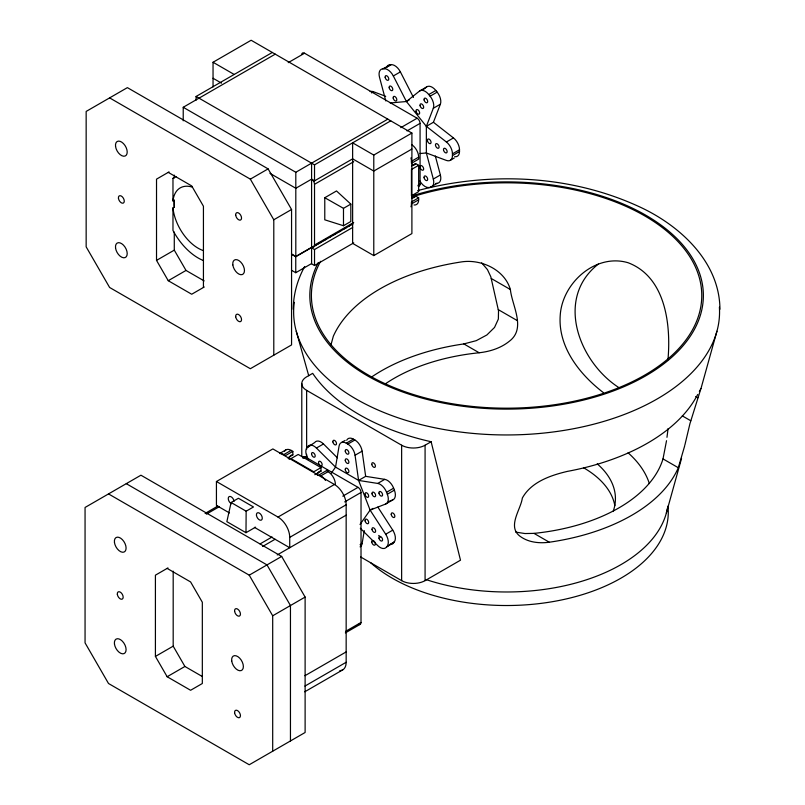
<?xml version="1.0" encoding="UTF-8"?>
<svg xmlns="http://www.w3.org/2000/svg" width="805" height="805" viewBox="0 0 805 805"><rect width="100%" height="100%" fill="white"/><g stroke="black" fill="none" stroke-linecap="round" stroke-linejoin="round"><path stroke-width="1.21" d="M245.988 532.699L246.149 511.195L253.484 506.969L238.421 498.265L231.095 502.501L226.859 521.66L245.988 532.699L255.588 527.164M293.231 309.261C293.372 294.318 297.478 279.597 304.672 266.525M667.969 359.704C671.088 324.616 665.624 277.031 628.101 262.732C595.479 253.062 562.353 282.988 560.24 315.127C557.764 346.804 579.55 374.375 603.398 392.629M203.273 260.498A47.807 27.601 60 0 1 172.974 230.461L172.974 207.881L174.282 207.116A35.853 20.699 60 0 1 174.282 200.193L172.974 200.948L173.065 200.163A35.853 20.699 60 0 1 192.385 187.112M666.973 437.326L668.07 428.642M666.53 440.697L663.008 458.9A158.806 91.69 0 0 1 534.017 533.383L524.971 533.544L515.784 532.125M330.915 345.093L333.32 336.259A178.831 103.251 0 0 1 462.322 261.786C481.712 259.17 504.705 269.866 510.38 289.528C512.05 305.89 526.45 328.349 509.344 341.25C500.821 348.152 489.943 351.564 479.166 352.761A158.806 91.69 0 0 0 384.77 384.247M360.097 546.857A10.364 5.987 60 0 0 362.119 543.526L364.283 530.636M684.854 445.115L689.945 423.651L700.803 388.976M684.663 445.95L678.313 467.735A176.959 102.165 0 0 1 549.312 542.218C539.3 543.576 528.231 542.439 519.95 536.2C507.049 526.46 520.805 509.605 522.344 498.033C531.179 481.984 550.519 475.363 567.364 471.388A199.278 115.055 0 0 0 696.365 396.915L697.704 394.5M666.349 513.037L681.543 458.387M701.014 388.433L716.913 331.257M419.888 181.034A10.364 5.987 60 0 0 428.763 187.535L430.091 187.414A10.364 5.987 60 0 0 433.311 179.052L426.358 152.96L426.358 126.355L433.311 108.283A10.364 5.987 60 0 0 430.091 96.198L428.763 94.547A10.364 5.987 60 0 0 419.486 91.086L406.404 101.521L390.194 102.97M385.816 100.937L379.497 77.21A10.364 5.987 60 0 1 382.717 68.848L384.045 68.727A10.364 5.987 60 0 1 393.323 75.972L406.404 101.521L426.358 126.355L433.422 122.269L440.375 104.207A10.364 5.987 60 0 0 437.155 92.122L435.827 90.472A10.364 5.987 60 0 0 426.549 87L419.486 91.086M700.873 388.644L700.652 389.057M700.38 389.57L699.354 391.482M308.446 459.403A10.364 5.987 60 0 1 306.806 447.741L314.634 442.579A10.364 5.987 60 0 1 323.489 443.968L337.396 457.834M331.227 473.26L335.544 467.121L339.086 446.02A10.364 5.987 60 0 1 346.301 443.193L353.375 439.117L354.904 440.003A10.364 5.987 60 0 1 362.119 451.162L365.661 476.339L358.587 480.424L335.544 467.121L316.425 448.043A10.364 5.987 60 0 0 307.57 446.654M360.036 524.458L370.109 510.118L373.138 508.368M360.328 528.241L377.716 545.579A10.364 5.987 60 0 0 386.571 546.967L394.4 541.805A10.364 5.987 60 0 0 392.76 530.143L377.857 507.09M386.571 546.967L394.4 541.805M598.356 264.07C554.726 298.182 578.825 361.576 618.562 387.396M422.816 89.989L426.549 87M213.043 86.94L213.043 62.257L251.15 40.25L411.898 133.056L411.898 233.591L373.782 255.598L352.63 243.382L352.63 142.847L373.782 155.063L411.898 133.056M196.078 100.162L196.078 96.469L272.301 52.466M183.228 120.81L183.228 107.276L275.24 54.156M288.23 62.649L304.552 53.231L417.131 118.224A4.186 2.415 60 0 1 420.049 123.356M169.06 171.898L156.522 179.143L156.522 260.387L168.245 280.704L191.701 294.238L204.249 287.003M172.974 200.948L172.974 178.368L174.282 177.603L174.282 175.108M382.717 68.848L391.109 64.652A10.364 5.987 60 0 1 400.387 71.897L413.468 97.445M384.045 68.727L391.109 64.652M393.323 75.972L400.387 71.897M371.457 92.907L373.47 91.74L385.716 96.318M109.611 97.888L250.335 179.143L268.105 168.879L291.561 209.501L291.561 344.922L250.335 368.72L109.611 287.476L86.155 246.843L86.155 111.432L127.381 87.634L268.105 168.879M406.404 101.521L409.433 99.78M428.763 94.547L435.827 90.472M183.228 107.276L295.807 172.27L387.819 119.15M430.091 96.198L437.155 92.122M196.078 96.469L314.524 164.854L390.747 120.841M156.522 260.387L174.282 250.134L174.282 232.112M433.311 108.283L440.375 104.207M411.898 149.056L373.782 171.063L352.63 158.847L314.524 180.853L311.585 179.163L295.807 188.269L269.957 173.347M400.81 127.653L417.131 118.224M353.697 161.694L314.524 184.305L314.524 245.082L353.697 222.472M407.008 130.913L420.069 123.376L420.069 184.144L417.886 185.402M168.245 280.704L186.015 270.44L204.138 280.905M273.791 355.176L273.791 219.765L291.561 209.501M324.777 197.728L336.51 190.956L350.819 204.108L350.819 221.496L343.483 225.732L324.777 219.815L324.777 197.728L343.483 208.334L350.819 204.108M418.66 157.146L418.66 159.128L411.446 163.284L411.446 161.312L418.66 157.146A10.364 5.987 60 0 0 411.989 144.86M426.358 126.355L446.403 142.002L453.467 137.927A10.364 5.987 60 0 1 459.514 149.76L459.514 151.521A10.364 5.987 60 0 1 454.634 156.683M411.536 165.89L415.591 163.556L418.66 165.317L418.66 191.62L411.446 195.786L411.446 169.483L418.66 165.317M420.119 153.514L426.358 152.96L446.403 160.437A10.364 5.987 60 0 0 452.45 155.607L452.45 153.835L459.514 149.76M452.45 155.607L459.514 151.521M450.74 160.054L454.272 158.011M291.48 253.947L295.807 256.453L311.585 247.336L311.585 163.163M291.531 254.279L295.757 256.715L321.386 241.913M323.57 240.655L325.743 239.407M329.014 237.515L331.187 236.257M333.371 235L336.631 233.118M338.814 231.86L340.988 230.602M343.172 229.345L346.432 227.453M348.615 226.195L350.789 224.937M352.972 223.921L311.585 247.809L314.524 249.51L352.63 227.503M433.311 179.052L440.375 174.977L435.324 155.999M430.091 187.414L437.155 183.339A10.364 5.987 60 0 0 440.375 174.977M411.536 198.392L415.591 196.048L418.66 197.819L418.66 199.801A10.364 5.987 60 0 1 414.032 204.993M418.66 197.819L411.446 201.985L411.446 203.967A10.364 5.987 60 0 1 410.932 206.784M411.446 203.967L418.66 199.801M291.43 270.218L295.757 272.714L311.585 263.577M311.585 247.578L311.585 263.819L314.524 265.509L353.727 242.879M229.465 512.936L216.434 505.419L216.434 481.511L272.865 448.928L334.437 484.479A16.583 9.58 60 0 1 346.16 504.785L346.16 662.274A16.583 9.58 60 0 1 339.821 670.646M279.768 453.416L285.946 449.854M279.909 453.597A10.364 5.987 60 0 1 283.913 454.533L291.128 450.367L292.849 451.353L292.849 454.895A8.976 5.182 60 0 0 289.176 459.424M292.849 451.353L285.634 455.519L283.913 454.533M287.697 457.864L292.849 454.895M306.806 447.741L309.834 446M316.425 448.043L323.489 443.968M205.124 513.419L217.783 506.103M206.372 514.143L219.433 506.607M303.213 458.226L305.387 456.978L358.024 487.357A4.186 2.415 60 0 1 361.032 492.479L361.012 622.466A4.186 2.415 60 0 1 358.567 624.368M341.592 442.458L345.124 440.416M346.301 443.193L347.83 444.078L354.904 440.003M320.994 467.604L313.779 471.77L290.997 458.619L298.212 454.453L320.994 467.604L320.994 471.146A8.976 5.182 60 0 0 317.341 475.212M314.805 474.709L320.994 471.146M387.336 545.881A10.364 5.987 60 0 0 385.696 534.218L370.109 510.118L358.587 480.424L355.055 455.238L362.119 451.162M328.068 471.69L326.357 470.704L319.142 474.87L320.863 475.856L328.068 471.69A10.364 5.987 60 0 1 335.403 484.389M167.963 567.928L155.415 575.173L155.415 656.417L167.148 676.733L190.604 690.277L202.327 683.505L202.327 602.251L190.604 581.945L167.148 568.4M216.434 481.511L277.997 517.062L334.437 484.479M431.128 441.734A208.072 120.126 0 0 1 312.682 373.349L306.635 376.831A16.583 9.58 0 0 0 306.635 390.375L401.635 445.215A16.583 9.58 0 0 0 425.08 445.215L431.128 441.734L460.49 560.189L425.08 580.636A16.583 9.58 0 0 1 401.635 580.636L360.61 556.949M260.096 543.898L272.06 536.985M342.789 496.152L358.024 487.357M262.571 546.484L275.069 539.269M344.691 501.897L361.012 492.469M358.587 480.424L377.716 483.433L384.78 479.357A10.364 5.987 60 0 1 393.635 488.182L394.4 490.154A10.364 5.987 60 0 1 392.76 499.925L385.696 504.011L370.109 510.118M254.43 527.356L289.73 547.732L289.73 537.368L346.16 504.785M277.222 554.947L346.16 515.15M377.716 483.433A10.364 5.987 60 0 1 386.571 492.268L393.635 488.182M385.696 504.011A10.364 5.987 60 0 0 387.336 494.24L394.4 490.154M108.514 493.918L249.238 575.173L281.659 556.446L305.115 597.069L305.115 732.49L249.238 764.75L108.514 683.505L85.058 642.873L85.058 507.462L140.935 475.202L281.659 556.446M155.415 656.417L173.186 646.163L173.186 571.158M360.097 544.693L362.119 543.526M385.696 534.218L392.76 530.143M167.148 676.733L184.909 666.47L201.975 676.321M272.694 751.206L272.694 615.795L305.115 597.069M345.778 631.261L361.012 622.466M345.365 632.891L360.137 624.358M304.924 675.727L346.16 651.919M304.924 686.091L346.16 662.274M304.743 691.797L342.729 669.871M388.312 501.676L392.76 499.925M417.664 190.594C491.352 171.093 572.818 175.088 642.108 208.052C681.483 226.98 719.66 262.722 719.942 309.261M371.045 377.384A176.959 102.165 0 0 1 463.861 343.926L476.268 340.656L486.874 334.971L494.532 327.444L498.355 319.072L498.526 310.851L490.829 276.799L487.458 269.625L481.702 262.883M435.827 183.46L437.155 183.339M365.661 476.339L384.78 479.357M213.043 62.257L234.185 74.463M213.043 78.256L221.496 83.136M491.271 278.5L510.38 289.528M695.691 396.523L697.814 397.74M498.285 309.633L517.363 320.652M682.318 415.883L690.801 420.784M168.245 172.371L191.701 185.905L203.434 206.221L203.434 287.466M463.861 343.926L479.166 352.761M663.008 458.9L678.313 467.735M534.017 533.383L549.312 542.218M231.095 502.501L246.149 511.195M126.274 483.664L267.008 564.909L290.454 605.541L290.454 740.952M433.422 122.269L453.467 137.927M378.692 535.436L380.433 537.166M250.335 179.143L273.791 219.765M174.282 250.134L186.015 270.44M249.238 575.173L272.694 615.795M173.186 646.163L184.909 666.47M386.571 492.268L387.336 494.24M296.26 331.257L308.738 375.764M425.08 445.215L425.08 580.636M401.635 445.215L401.635 580.636M373.782 155.063L373.782 255.598M343.483 208.334L343.483 225.732M314.524 164.854L314.524 180.853M314.524 249.51L314.524 265.509M306.635 390.375L306.635 449.311M306.635 454.322L306.635 458.085M301.784 383.603L301.784 456.324M295.807 172.27L295.807 256.453M295.757 256.715L295.757 272.714M174.282 200.193L174.282 207.116M311.585 179.143A4.186 2.415 60 0 1 314.503 184.295M172.974 178.368A47.807 27.601 60 0 1 176.064 176.647M203.172 250.546A35.853 20.699 60 0 1 172.974 207.881M173.437 178.257A47.807 27.601 60 0 1 174.282 177.603M314.503 245.072A4.186 2.415 60 0 1 311.585 246.863M301.684 54.398A4.186 2.415 60 0 1 304.552 53.2M420.049 184.134A4.186 2.415 60 0 1 418.218 186.297M410.932 157.901A10.364 5.987 60 0 1 411.446 161.312M415.591 196.048A8.976 5.182 60 0 1 411.919 197.758M415.591 163.556A8.976 5.182 60 0 1 411.919 165.256M446.403 142.002A10.364 5.987 60 0 1 452.45 153.835M370.079 91.599A10.364 5.987 60 0 1 373.47 91.74M386.561 67.338A10.364 5.987 60 0 1 389.781 64.772M302.509 457.763A4.186 2.415 60 0 1 305.387 456.999M320.863 475.856A10.364 5.987 60 0 1 325.482 480.414M284.618 451.182A10.364 5.987 60 0 1 291.128 450.367M393.635 542.892A10.364 5.987 60 0 1 389.791 544.391M347.83 444.078A10.364 5.987 60 0 1 355.055 455.238M346.693 440.234A10.364 5.987 60 0 1 353.375 439.117M327.192 470.05A2.566 1.479 60 0 1 327.897 470.583M667.426 508.267A161.704 93.36 0 0 1 425.875 579.519M628.091 452.813A145.121 83.78 0 0 1 649.343 483.564M411.878 196.973A195.182 112.69 0 0 1 696.406 269.262A195.182 112.69 0 0 1 499.452 408.115A195.182 112.69 0 0 1 320.601 261.313M667.949 506.134A161.704 93.36 0 0 1 557.08 600.852A161.704 93.36 0 0 1 370.491 562.584M719.388 307.168A212.953 122.944 0 0 1 502.411 434.931A212.953 122.944 0 0 1 294.298 302.348M412.14 195.846A196.772 113.606 0 0 1 697.935 269.001A196.772 113.606 0 0 1 500.76 409.061A196.772 113.606 0 0 1 318.317 262.49M583.544 467.735A108.836 62.84 0 0 1 614.849 505.671M597.24 463.851A108.836 62.84 0 0 1 613.118 511.497M277.997 517.062A16.583 9.58 60 0 1 289.73 537.368M231.468 503.749A4.146 2.395 60 0 1 228.288 498.949A4.146 2.395 60 0 1 230.753 496.625A4.146 2.395 60 0 1 234.084 501.274M232.826 264.885A8.292 4.79 60 0 0 242.305 274.545A8.292 4.79 60 0 0 240.705 262.048A8.292 4.79 60 0 0 232.826 264.885M115.548 146.399A8.292 4.79 60 0 0 125.037 156.059A8.292 4.79 60 0 0 123.437 143.552A8.292 4.79 60 0 0 115.548 146.399M115.548 247.96A8.292 4.79 60 0 0 125.037 257.62A8.292 4.79 60 0 0 123.437 245.112A8.292 4.79 60 0 0 115.548 247.96M235.714 215.237A4.146 2.395 60 0 0 240.464 220.077A4.146 2.395 60 0 0 239.659 213.818A4.146 2.395 60 0 0 235.714 215.237M118.446 198.312A4.146 2.395 60 0 0 123.185 203.142A4.146 2.395 60 0 0 122.39 196.893A4.146 2.395 60 0 0 118.446 198.312M235.714 316.798A4.146 2.395 60 0 0 240.464 321.638A4.146 2.395 60 0 0 239.659 315.379A4.146 2.395 60 0 0 235.714 316.798M424.094 99.951A2.566 1.479 60 0 0 427.123 102.698A2.566 1.479 60 0 0 426.358 98.733A2.566 1.479 60 0 0 424.094 99.951M420.079 105.666A2.566 1.479 60 0 0 423.098 108.413A2.566 1.479 60 0 0 422.343 104.439A2.566 1.479 60 0 0 420.079 105.666M416.064 111.382A2.566 1.479 60 0 0 419.083 114.129A2.566 1.479 60 0 0 418.318 110.154A2.566 1.479 60 0 0 416.064 111.382M385.162 77.35A2.566 1.479 60 0 0 388.131 80.279A2.566 1.479 60 0 0 387.557 76.364A2.566 1.479 60 0 0 385.162 77.35M389.177 87.695A2.566 1.479 60 0 0 392.146 90.623A2.566 1.479 60 0 0 391.572 86.719A2.566 1.479 60 0 0 389.177 87.695M393.192 98.049A2.566 1.479 60 0 0 396.161 100.977A2.566 1.479 60 0 0 395.587 97.073A2.566 1.479 60 0 0 393.192 98.049M424.064 177.623A2.566 1.479 60 0 0 427.032 180.541A2.566 1.479 60 0 0 426.459 176.637A2.566 1.479 60 0 0 424.064 177.623M420.049 167.269A2.566 1.479 60 0 0 423.017 170.197A2.566 1.479 60 0 0 422.444 166.293A2.566 1.479 60 0 0 420.049 167.269M427.445 140.613A2.566 1.479 60 0 0 430.383 143.612A2.566 1.479 60 0 0 429.89 139.728A2.566 1.479 60 0 0 427.445 140.613M435.485 145.252A2.566 1.479 60 0 0 438.423 148.251A2.566 1.479 60 0 0 437.92 144.367A2.566 1.479 60 0 0 435.485 145.252M443.515 149.891A2.566 1.479 60 0 0 446.453 152.89A2.566 1.479 60 0 0 445.96 149.006A2.566 1.479 60 0 0 443.515 149.891M231.719 660.915A8.292 4.79 60 0 0 241.208 670.575A8.292 4.79 60 0 0 239.608 658.077A8.292 4.79 60 0 0 231.719 660.915M114.451 542.429A8.292 4.79 60 0 0 123.93 552.089A8.292 4.79 60 0 0 122.33 539.592A8.292 4.79 60 0 0 114.451 542.429M114.451 643.99A8.292 4.79 60 0 0 123.93 653.65A8.292 4.79 60 0 0 122.33 641.152A8.292 4.79 60 0 0 114.451 643.99M234.617 611.267A4.146 2.395 60 0 0 239.357 616.107A4.146 2.395 60 0 0 238.562 609.848A4.146 2.395 60 0 0 234.617 611.267M117.339 594.342A4.146 2.395 60 0 0 122.088 599.182A4.146 2.395 60 0 0 121.283 592.923A4.146 2.395 60 0 0 117.339 594.342M234.617 712.827A4.146 2.395 60 0 0 239.357 717.668A4.146 2.395 60 0 0 238.562 711.409A4.146 2.395 60 0 0 234.617 712.827M311.616 454.392A2.566 1.479 60 0 0 314.644 457.139A2.566 1.479 60 0 0 313.88 453.165A2.566 1.479 60 0 0 311.616 454.392M318.569 463.046A2.566 1.479 60 0 0 321.598 465.793A2.566 1.479 60 0 0 320.833 461.829A2.566 1.479 60 0 0 318.569 463.046M378.994 538.213A2.566 1.479 60 0 0 382.023 540.97A2.566 1.479 60 0 0 381.258 536.995A2.566 1.479 60 0 0 378.994 538.213M372.041 529.559A2.566 1.479 60 0 0 375.07 532.306A2.566 1.479 60 0 0 374.305 528.342A2.566 1.479 60 0 0 372.041 529.559M365.088 520.905A2.566 1.479 60 0 0 368.106 523.653A2.566 1.479 60 0 0 367.352 519.688A2.566 1.479 60 0 0 365.088 520.905M378.974 493.153A2.566 1.479 60 0 0 381.942 496.081A2.566 1.479 60 0 0 381.369 492.177A2.566 1.479 60 0 0 378.974 493.153M372.021 493.777A2.566 1.479 60 0 0 374.989 496.705A2.566 1.479 60 0 0 374.416 492.801A2.566 1.479 60 0 0 372.021 493.777M365.057 494.401A2.566 1.479 60 0 0 368.026 497.319A2.566 1.479 60 0 0 367.452 493.415A2.566 1.479 60 0 0 365.057 494.401M345.275 469.738A2.566 1.479 60 0 0 348.213 472.736A2.566 1.479 60 0 0 347.72 468.852A2.566 1.479 60 0 0 345.275 469.738M345.275 460.46A2.566 1.479 60 0 0 348.213 463.459A2.566 1.479 60 0 0 347.72 459.575A2.566 1.479 60 0 0 345.275 460.46M345.275 451.182A2.566 1.479 60 0 0 348.213 454.181A2.566 1.479 60 0 0 347.72 450.307A2.566 1.479 60 0 0 345.275 451.182M332.898 441.945A2.566 1.479 60 0 0 335.866 444.873A2.566 1.479 60 0 0 335.293 440.969A2.566 1.479 60 0 0 332.898 441.945M371.819 464.545A2.566 1.479 60 0 0 374.848 467.303A2.566 1.479 60 0 0 374.084 463.328A2.566 1.479 60 0 0 371.819 464.545M371.799 542.218A2.566 1.479 60 0 0 374.768 545.146A2.566 1.479 60 0 0 374.194 541.242A2.566 1.479 60 0 0 371.799 542.218M391.24 514.486A2.566 1.479 60 0 0 394.188 517.484A2.566 1.479 60 0 0 393.685 513.61A2.566 1.479 60 0 0 391.24 514.486M256.453 515.331A4.146 2.395 60 0 0 261.192 520.171A4.146 2.395 60 0 0 260.397 513.912A4.146 2.395 60 0 0 256.453 515.331"/></g></svg>
